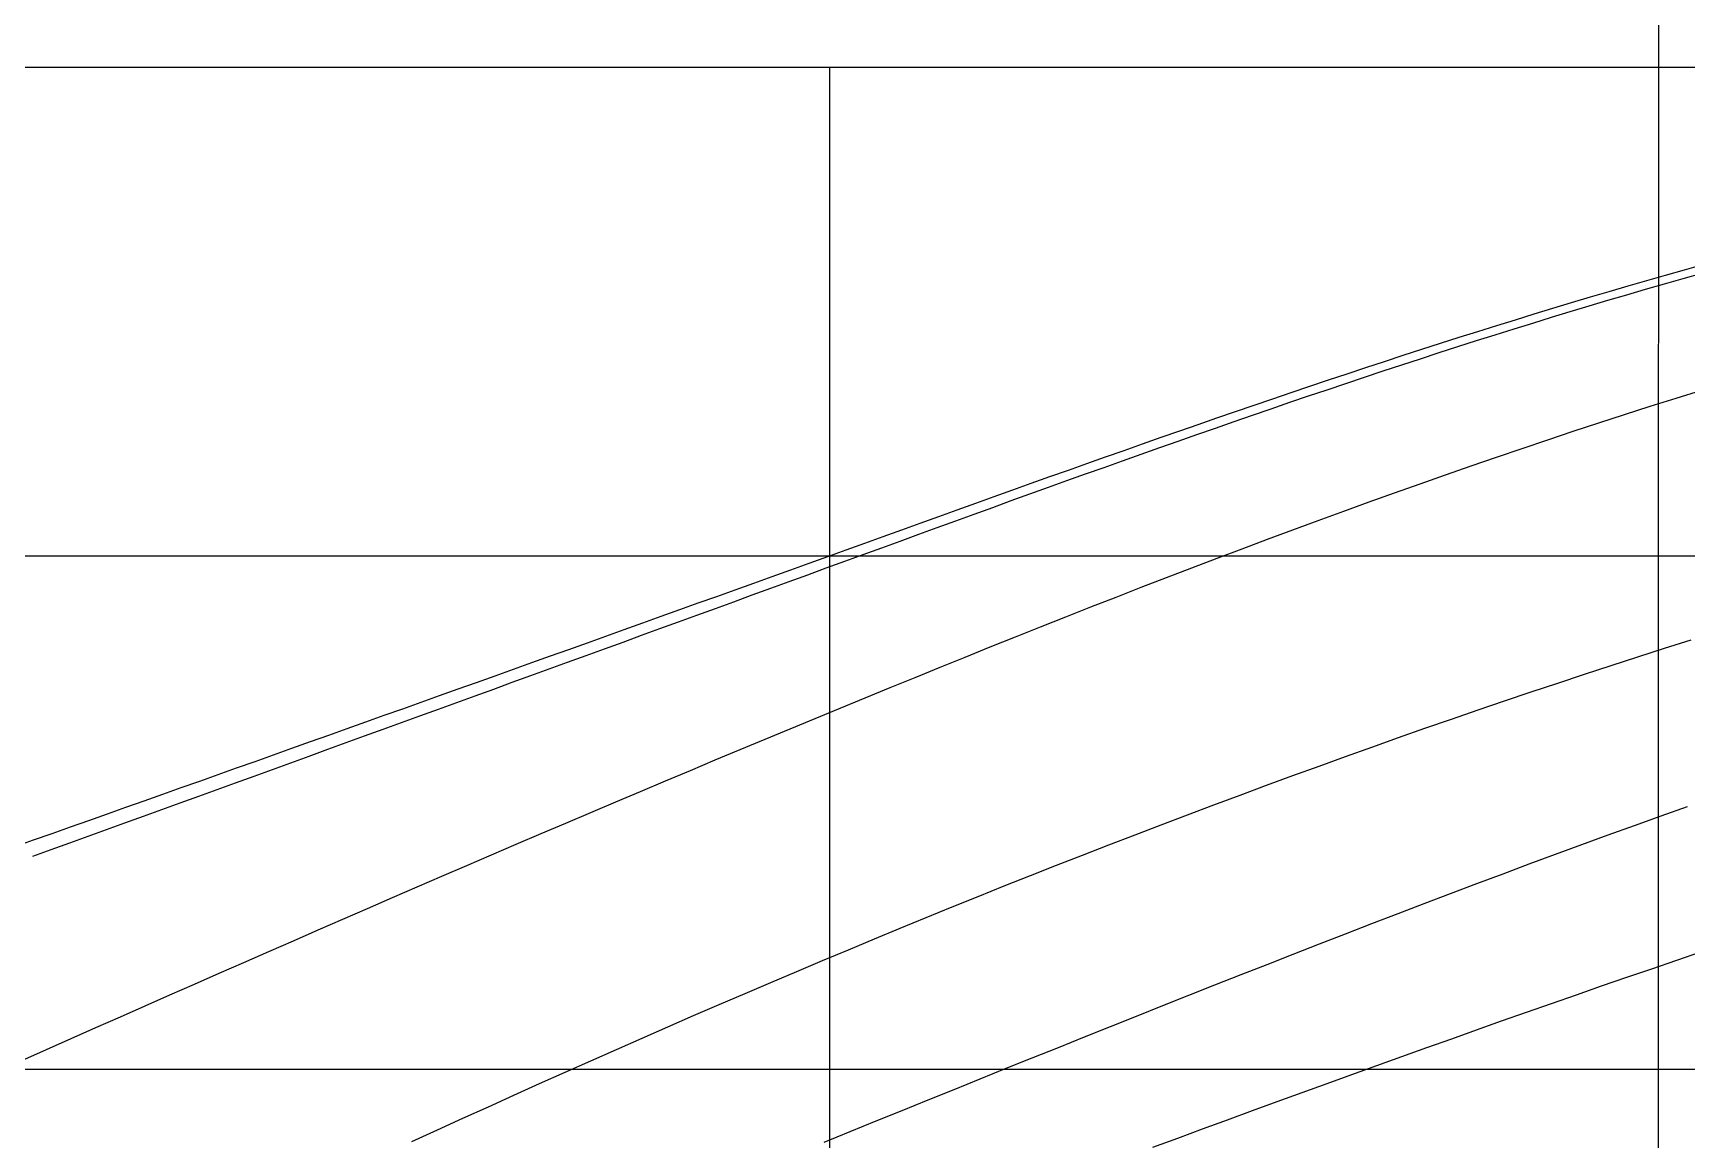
# Model space of a CAD drawing. Extents: x 3 to 181, y 2 to 128.
# Drawn here: x 25.64 to 35.11, y 62.29 to 68.62 of the extents above; entities that cross this region are included whole.
import ezdxf

# ---------------------------------------------------------------- set-up
doc = ezdxf.new("R2010")
doc.units = 0
doc.layers.get('0').update_dxf_attribs({"linetype": 'CONTINUOUS'})

msp = doc.modelspace()

# ---------------------------------------------------------------- linework, layer by layer
for p, q in [((16.439, 68.4266), (160.9547, 68.4266)), ((30.2024, 56.9571), (30.2024, 68.4266)), ((30.2024, 56.9571), (30.2024, 68.0986)), ((16.439, 65.6301), (160.9547, 65.6301)), ((16.439, 62.6918), (160.9547, 62.6918))]:
    msp.add_line(p, q)
at = {"linetype": 'BYBLOCK'}
msp.add_lwpolyline([(34.9439, 58.0353), (34.9473, 69.7827)], dxfattribs=at)
for points in [[(35.1998, 67.2951, 0), (35.0919, 67.2652, 0), (34.9841, 67.2348, 0), (34.8763, 67.2041, 0), (34.7687, 67.1731, 0), (34.6611, 67.1417, 0), (34.5535, 67.1099, 0), (34.4461, 67.0779, 0), (34.3387, 67.0455, 0), (34.2313, 67.0128, 0), (34.1241, 66.9798, 0), (34.0169, 66.9465, 0), (33.9097, 66.9129, 0), (33.8027, 66.8791, 0), (33.6957, 66.845, 0), (33.5887, 66.8106, 0), (33.4818, 66.7759, 0), (33.3749, 66.7411, 0), (33.2681, 66.706, 0), (33.1614, 66.6706, 0), (33.0547, 66.6351, 0), (32.9481, 66.5993, 0), (32.8415, 66.5634, 0), (32.7349, 66.5272, 0), (32.6284, 66.4909, 0), (32.5219, 66.4544, 0), (32.4155, 66.4177, 0), (32.3091, 66.3809, 0), (32.2028, 66.3439, 0), (32.0965, 66.3068, 0), (31.9902, 66.2696, 0), (31.884, 66.2322, 0), (31.7778, 66.1947, 0), (31.6716, 66.1571, 0), (31.5655, 66.1195, 0), (31.4594, 66.0817, 0), (31.3533, 66.0439, 0), (31.2472, 66.006, 0), (31.1412, 65.968, 0), (31.0352, 65.93, 0), (30.9292, 65.8919, 0), (30.8232, 65.8538, 0), (30.7173, 65.8156, 0), (30.6114, 65.7775, 0), (30.5054, 65.7393, 0), (30.3995, 65.7012, 0), (30.2937, 65.663, 0), (30.1878, 65.6249, 0), (30.0819, 65.5867, 0), (29.9761, 65.5487, 0), (29.8702, 65.5106, 0), (29.7644, 65.4725, 0), (29.6586, 65.4345, 0), (29.5527, 65.3965, 0), (29.4469, 65.3585, 0), (29.3411, 65.3205, 0), (29.2353, 65.2826, 0), (29.1296, 65.2447, 0), (29.0238, 65.2068, 0), (28.918, 65.1689, 0), (28.8123, 65.131, 0), (28.7065, 65.0932, 0), (28.6008, 65.0553, 0), (28.4951, 65.0175, 0), (28.3893, 64.9797, 0), (28.2836, 64.942, 0), (28.1779, 64.9042, 0), (28.0722, 64.8665, 0), (27.9665, 64.8287, 0), (27.8608, 64.791, 0), (27.7552, 64.7533, 0), (27.6495, 64.7156, 0), (27.5438, 64.678, 0), (27.4382, 64.6403, 0), (27.3325, 64.6027, 0), (27.2269, 64.5651, 0), (27.1212, 64.5274, 0), (27.0156, 64.4898, 0), (26.91, 64.4523, 0), (26.8043, 64.4147, 0), (26.6987, 64.3771, 0), (26.5931, 64.3396, 0), (26.4875, 64.302, 0), (26.3819, 64.2645, 0), (26.2763, 64.227, 0), (26.1707, 64.1895, 0), (26.0651, 64.152, 0), (25.9595, 64.1145, 0), (25.8539, 64.077, 0), (25.7484, 64.0395, 0), (25.6428, 64.0021, 0), (25.5372, 63.9646, 0)], [(25.6401, 63.9111, 0), (25.7456, 63.9493, 0), (25.851, 63.9875, 0), (25.9565, 64.0257, 0), (26.062, 64.0639, 0), (26.1674, 64.1021, 0), (26.2729, 64.1403, 0), (26.3784, 64.1786, 0), (26.4839, 64.2168, 0), (26.5894, 64.255, 0), (26.6949, 64.2933, 0), (26.8004, 64.3315, 0), (26.906, 64.3698, 0), (27.0115, 64.4081, 0), (27.117, 64.4464, 0), (27.2226, 64.4846, 0), (27.3281, 64.5229, 0), (27.4337, 64.5612, 0), (27.5393, 64.5996, 0), (27.6448, 64.6379, 0), (27.7504, 64.6762, 0), (27.856, 64.7145, 0), (27.9616, 64.7529, 0), (28.0672, 64.7912, 0), (28.1728, 64.8296, 0), (28.2785, 64.868, 0), (28.3841, 64.9064, 0), (28.4897, 64.9448, 0), (28.5954, 64.9832, 0), (28.7011, 65.0216, 0), (28.8067, 65.06, 0), (28.9124, 65.0985, 0), (29.0181, 65.1369, 0), (29.1238, 65.1754, 0), (29.2296, 65.2138, 0), (29.3353, 65.2523, 0), (29.441, 65.2908, 0), (29.5468, 65.3293, 0), (29.6526, 65.3679, 0), (29.7583, 65.4064, 0), (29.8641, 65.445, 0), (29.9699, 65.4835, 0), (30.0758, 65.5221, 0), (30.1816, 65.5607, 0), (30.2874, 65.5993, 0), (30.3933, 65.6379, 0), (30.4992, 65.6765, 0), (30.605, 65.7151, 0), (30.711, 65.7537, 0), (30.8169, 65.7923, 0), (30.9228, 65.8308, 0), (31.0288, 65.8693, 0), (31.1348, 65.9077, 0), (31.2408, 65.9461, 0), (31.3469, 65.9844, 0), (31.453, 66.0226, 0), (31.5591, 66.0608, 0), (31.6652, 66.0988, 0), (31.7714, 66.1368, 0), (31.8776, 66.1746, 0), (31.9838, 66.2123, 0), (32.0901, 66.2499, 0), (32.1964, 66.2874, 0), (32.3028, 66.3247, 0), (32.4092, 66.3619, 0), (32.5156, 66.3989, 0), (32.6221, 66.4357, 0), (32.7286, 66.4724, 0), (32.8352, 66.5089, 0), (32.9418, 66.5452, 0), (33.0485, 66.5813, 0), (33.1552, 66.6172, 0), (33.262, 66.6528, 0), (33.3688, 66.6883, 0), (33.4757, 66.7235, 0), (33.5826, 66.7584, 0), (33.6896, 66.7931, 0), (33.7967, 66.8276, 0), (33.9038, 66.8618, 0), (34.0109, 66.8957, 0), (34.1182, 66.9293, 0), (34.2255, 66.9626, 0), (34.3329, 66.9957, 0), (34.4403, 67.0284, 0), (34.5478, 67.0608, 0), (34.6554, 67.0929, 0), (34.763, 67.1246, 0), (34.8707, 67.156, 0), (34.9785, 67.1871, 0), (35.0864, 67.2178, 0), (35.1944, 67.2481, 0)], [(35.1911, 66.5769, 0), (35.0436, 66.5309, 0), (34.8964, 66.4844, 0), (34.7493, 66.4373, 0), (34.6023, 66.3896, 0), (34.4556, 66.3413, 0), (34.3089, 66.2925, 0), (34.1625, 66.2432, 0), (34.0162, 66.1934, 0), (33.87, 66.143, 0), (33.724, 66.0922, 0), (33.5781, 66.0409, 0), (33.4324, 65.9891, 0), (33.2868, 65.9368, 0), (33.1414, 65.8841, 0), (32.9961, 65.831, 0), (32.851, 65.7774, 0), (32.7059, 65.7235, 0), (32.561, 65.6692, 0), (32.4163, 65.6144, 0), (32.2716, 65.5594, 0), (32.1271, 65.5039, 0), (31.9827, 65.4482, 0), (31.8384, 65.3921, 0), (31.6943, 65.3356, 0), (31.5502, 65.2789, 0), (31.4063, 65.2219, 0), (31.2624, 65.1646, 0), (31.1187, 65.1071, 0), (30.9751, 65.0493, 0), (30.8316, 64.9913, 0), (30.6882, 64.933, 0), (30.5449, 64.8746, 0), (30.4017, 64.8159, 0), (30.2585, 64.7571, 0), (30.1155, 64.698, 0), (29.9726, 64.6388, 0), (29.8297, 64.5795, 0), (29.6869, 64.52, 0), (29.5443, 64.4603, 0), (29.4017, 64.4005, 0), (29.2591, 64.3405, 0), (29.1167, 64.2804, 0), (28.9743, 64.2202, 0), (28.832, 64.1598, 0), (28.6898, 64.0993, 0), (28.5477, 64.0386, 0), (28.4056, 63.9778, 0), (28.2636, 63.9169, 0), (28.1216, 63.8559, 0), (27.9797, 63.7948, 0), (27.8379, 63.7335, 0), (27.6961, 63.6721, 0), (27.5544, 63.6106, 0), (27.4128, 63.5491, 0), (27.2712, 63.4874, 0), (27.1296, 63.4256, 0), (26.9881, 63.3637, 0), (26.8467, 63.3018, 0), (26.7053, 63.2397, 0), (26.5639, 63.1776, 0), (26.4226, 63.1154, 0), (26.2813, 63.0531, 0), (26.1401, 62.9908, 0), (25.9989, 62.9283, 0), (25.8577, 62.8658, 0), (25.7166, 62.8033, 0), (25.5755, 62.7407, 0)], [(27.8095, 62.2778, 0), (27.9555, 62.3447, 0), (28.1015, 62.4113, 0), (28.2477, 62.4777, 0), (28.394, 62.5438, 0), (28.5405, 62.6097, 0), (28.687, 62.6753, 0), (28.8337, 62.7406, 0), (28.9805, 62.8056, 0), (29.1275, 62.8703, 0), (29.2745, 62.9347, 0), (29.4218, 62.9987, 0), (29.5692, 63.0625, 0), (29.7167, 63.126, 0), (29.8644, 63.1891, 0), (30.0122, 63.2518, 0), (30.1602, 63.3142, 0), (30.3083, 63.3763, 0), (30.4567, 63.438, 0), (30.6051, 63.4993, 0), (30.7538, 63.5602, 0), (30.9026, 63.6208, 0), (31.0516, 63.681, 0), (31.2007, 63.7408, 0), (31.35, 63.8002, 0), (31.4994, 63.8593, 0), (31.6491, 63.9179, 0), (31.7988, 63.9762, 0), (31.9488, 64.034, 0), (32.0988, 64.0915, 0), (32.2491, 64.1485, 0), (32.3995, 64.2052, 0), (32.55, 64.2614, 0), (32.7007, 64.3172, 0), (32.8516, 64.3726, 0), (33.0026, 64.4275, 0), (33.1538, 64.4821, 0), (33.3051, 64.5362, 0), (33.4566, 64.5898, 0), (33.6083, 64.6431, 0), (33.76, 64.6958, 0), (33.912, 64.7482, 0), (34.0641, 64.8001, 0), (34.2163, 64.8515, 0), (34.3687, 64.9025, 0), (34.5212, 64.953, 0), (34.6739, 65.0031, 0), (34.8268, 65.0526, 0), (34.9797, 65.1018, 0), (35.1329, 65.1504, 0)], [(30.1687, 62.2755, 0), (30.3177, 62.3359, 0), (30.4667, 62.3962, 0), (30.6157, 62.4565, 0), (30.7647, 62.5168, 0), (30.9137, 62.577, 0), (31.0628, 62.6372, 0), (31.2119, 62.6974, 0), (31.361, 62.7574, 0), (31.5101, 62.8174, 0), (31.6593, 62.8773, 0), (31.8086, 62.937, 0), (31.9579, 62.9966, 0), (32.1072, 63.0561, 0), (32.2566, 63.1154, 0), (32.4061, 63.1746, 0), (32.5556, 63.2336, 0), (32.7052, 63.2924, 0), (32.8548, 63.3509, 0), (33.0045, 63.4093, 0), (33.1543, 63.4674, 0), (33.3042, 63.5253, 0), (33.4542, 63.5829, 0), (33.6043, 63.6403, 0), (33.7544, 63.6974, 0), (33.9047, 63.7541, 0), (34.0551, 63.8106, 0), (34.2055, 63.8667, 0), (34.3561, 63.9225, 0), (34.5068, 63.978, 0), (34.6576, 64.0331, 0), (34.8085, 64.0878, 0), (34.9596, 64.1421, 0), (35.1108, 64.196, 0)], [(32.0513, 62.2458, 0), (32.1936, 62.2984, 0), (32.3359, 62.3509, 0), (32.4783, 62.4032, 0), (32.6206, 62.4554, 0), (32.7631, 62.5074, 0), (32.9055, 62.5592, 0), (33.048, 62.6109, 0), (33.1906, 62.6625, 0), (33.3332, 62.7139, 0), (33.4758, 62.7651, 0), (33.6185, 62.8161, 0), (33.7613, 62.867, 0), (33.9042, 62.9177, 0), (34.0471, 62.9682, 0), (34.1901, 63.0186, 0), (34.3332, 63.0687, 0), (34.4763, 63.1187, 0), (34.6196, 63.1685, 0), (34.7629, 63.2181, 0), (34.9063, 63.2676, 0), (35.0499, 63.3168, 0), (35.1935, 63.3659, 0)]]:
    msp.add_polyline3d(points)

doc.saveas('drawing.dxf')
